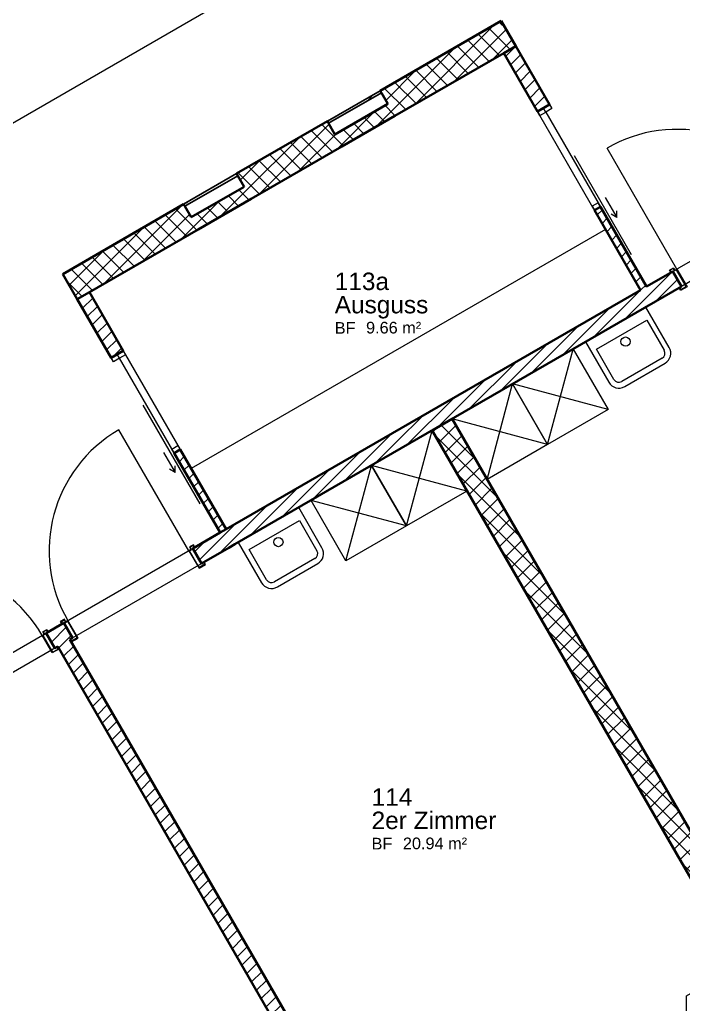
# Model space of a CAD drawing. Header units: centimetres. Extents: x -63 to 12757, y -227 to 7527.
# Drawn here: x 6901 to 7471, y 3370 to 4216 of the extents above; entities that cross this region are included whole.
import ezdxf

# ---------------------------------------------------------------- set-up
doc = ezdxf.new("R2010")
doc.units = ezdxf.units.CM
for name, color, linetype, lineweight in [('A----___H_HATCH', 252, 'Continuous', 9), ('A----___J_MARKEN', 252, 'Continuous', 15), ('A_E--___E_WAENDE', 7, 'Continuous', 35), ('A_E5-___E_FENTUER', 252, 'Continuous', 9), ('A_I4-___E_SANITAER', 253, 'Continuous', 9), ('A_M1-___E_TRENNWAENDE', 7, 'Continuous', 25), ('A_R--___E_AUSSTATTUNG', 253, 'Continuous', 9), ('A_Z20___E_RAUM', 255, 'Continuous', 9), ('A_Z21___T_RAUMTEXT', 7, 'Continuous', 15)]:
    doc.layers.add(name, color=color, linetype=linetype, lineweight=lineweight)
doc.styles.add('Arial_1', font='arial.ttf', dxfattribs={"height": 0.2})
doc.styles.add('Arial_2', font='arial.ttf', dxfattribs={"height": 10})
doc.styles.add('Arial_3', font='arial.ttf', dxfattribs={"height": 15})
pattern_1 = [(45, (0, 0), (-5.656854, 5.656854), [])]
pattern_2 = [(45, (0, 0), (-7.071068, 7.071068), []), (135, (0, 0), (-7.071068, -7.071068), [])]
pattern_3 = [(45, (0, 0), (-22.45064, 22.45064), []), (45, (22.45, 0), (-22.45064, 22.45064), [15.875, -7.937])]

# ---------------------------------------------------------------- blocks, each defined once
blk = doc.blocks.new('_Zargentür 1-flg - 120 x 210-2022588-033O')
at = {"layer": 'A_E5-___E_FENTUER'}
for p, q in [((-60, -3.28), (-60, 116.72)), ((-66, -0.78), (-62, -0.78)), ((-66, -3.28), (-66, -0.78)), ((-65.5, -3.28), (-66, -3.28)), ((-65.5, -1.28), (-65.5, -3.28)), ((-62.5, -1.28), (-65.5, -1.28)), ((-62.5, -3.78), (-62.5, -1.28)), ((-60.5, -3.78), (-62.5, -3.78)), ((-62, -0.78), (-62, -3.28)), ((-62, -3.28), (-60, -3.28)), ((-60.5, -20.28), (-60.5, -3.78)), ((-60, -3.28), (-60, -20.78)), ((60, -3.28), (62, -3.28)), ((60, -20.78), (60, -3.28)), ((60.5, -3.78), (60.5, -20.28)), ((62.5, -3.78), (60.5, -3.78)), ((62, -0.78), (66, -0.78)), ((62, -3.28), (62, -0.78)), ((62.5, -1.28), (62.5, -3.78)), ((65.5, -1.28), (62.5, -1.28)), ((65.5, -3.28), (65.5, -1.28)), ((66, -3.28), (65.5, -3.28)), ((66, -0.78), (66, -3.28)), ((-66.5, -18.28), (-66, -18.28)), ((-66.5, -20.78), (-66.5, -18.28)), ((-60, -20.78), (-66.5, -20.78)), ((-66, -18.28), (-66, -20.28)), ((-66, -20.28), (-60.5, -20.28)), ((66.5, -20.78), (60, -20.78)), ((60.5, -20.28), (66, -20.28)), ((66, -18.28), (66.5, -18.28)), ((66, -20.28), (66, -18.28)), ((66.5, -18.28), (66.5, -20.78))]:
    blk.add_line(p, q, dxfattribs=at)
blk.add_arc((-60, -3.28), 120, 360, 90, dxfattribs=at)
blk = doc.blocks.new('_Zargentür 1-flg - 120 x 210-2022589-033O')
at = {"layer": 'A_E5-___E_FENTUER'}
for p, q in [((-60, 20.78), (-66.5, 20.78)), ((-66.5, 20.78), (-66.5, 18.28)), ((-66.5, 18.28), (-66, 18.28)), ((-66, 18.28), (-66, 20.28)), ((-66, 20.28), (-60.5, 20.28)), ((-60.5, 20.28), (-60.5, 3.78)), ((-60, 3.28), (-60, 20.78)), ((60, 20.78), (60, 3.28)), ((66.5, 20.78), (60, 20.78)), ((60.5, 3.78), (60.5, 20.28)), ((60.5, 20.28), (66, 20.28)), ((66, 20.28), (66, 18.28)), ((66, 18.28), (66.5, 18.28)), ((66.5, 18.28), (66.5, 20.78)), ((-65.5, 3.28), (-66, 3.28)), ((-66, 3.28), (-66, 0.78)), ((-66, 0.78), (-62, 0.78)), ((-65.5, 1.28), (-65.5, 3.28)), ((-62.5, 1.28), (-65.5, 1.28)), ((-60.5, 3.78), (-62.5, 3.78)), ((-62.5, 3.78), (-62.5, 1.28)), ((-62, 0.78), (-62, 3.28)), ((-62, 3.28), (-60, 3.28)), ((-60, 3.28), (-60, -116.72)), ((60, 3.28), (62, 3.28)), ((62.5, 3.78), (60.5, 3.78)), ((62, 3.28), (62, 0.78)), ((62, 0.78), (66, 0.78)), ((62.5, 1.28), (62.5, 3.78)), ((65.5, 1.28), (62.5, 1.28)), ((66, 3.28), (65.5, 3.28)), ((65.5, 3.28), (65.5, 1.28)), ((66, 0.78), (66, 3.28))]:
    blk.add_line(p, q, dxfattribs=at)
blk.add_arc((-60, 3.28), 120, 270, 0, dxfattribs=at)
blk = doc.blocks.new('_Schiebetür 1-flg - 90 x 210-V21-033O')
at = {"layer": 'A_E5-___E_FENTUER'}
for p, q in [((-45, 10.63), (-49, 10.63)), ((-49, 10.63), (-49, 4.63)), ((-45, 4.63), (-45, 10.63)), ((49, 10.63), (45, 10.63)), ((45, 10.63), (45, 4.63)), ((49, 4.63), (49, 10.63)), ((-98, 2.13), (0, 2.13)), ((-64, -2.87), (-58.97, 0.04)), ((-49, 4.63), (-45, 4.63)), ((45, 4.63), (49, 4.63)), ((-64, -2.87), (-58.97, -5.77)), ((-44, -2.87), (-64, -2.87))]:
    blk.add_line(p, q, dxfattribs=at)
blk = doc.blocks.new('_Schiebetür 1-flg - 90 x 210-V22-033O')
at = {"layer": 'A_E5-___E_FENTUER'}
for p, q in [((-64, 2.87), (-58.97, 5.77)), ((-64, 2.87), (-58.97, -0.04)), ((-44, 2.87), (-64, 2.87)), ((-98, -2.13), (0, -2.13)), ((-49, -4.63), (-45, -4.63)), ((-49, -10.63), (-49, -4.63)), ((-45, -4.63), (-45, -10.63)), ((45, -4.63), (49, -4.63)), ((45, -10.63), (45, -4.63)), ((49, -4.63), (49, -10.63)), ((-45, -10.63), (-49, -10.63)), ((49, -10.63), (45, -10.63))]:
    blk.add_line(p, q, dxfattribs=at)
blk = doc.blocks.new('_Waschbecken - 600 x 500-V17-033O')
at = {"layer": 'A_I4-___E_SANITAER'}
for p, q in [((32.6, 57.5), (-7.4, 57.5)), ((-7.4, 52.5), (32.6, 52.5)), ((-7.4, 52.5), (32.6, 52.5)), ((-17.4, 47.5), (-17.4, 7.5)), ((-12.4, 17.5), (-12.4, 47.5)), ((-12.4, 17.5), (-12.4, 47.5)), ((37.6, 47.5), (37.6, 17.5)), ((37.6, 47.5), (37.6, 17.5)), ((42.6, 7.5), (42.6, 47.5)), ((37.6, 17.5), (-12.4, 17.5)), ((37.6, 17.5), (-12.4, 17.5)), ((-17.4, 7.5), (42.6, 7.5))]:
    blk.add_line(p, q, dxfattribs=at)
blk.add_circle((12.6, 24.5), 4, dxfattribs=at)
for centre, radius, start, end in [((-7.4, 47.5), 10, 90, 180), ((-7.4, 47.5), 10, 90, 180), ((-7.4, 47.5), 5, 90, 180), ((-7.4, 47.5), 5, 90, 180), ((32.6, 47.5), 10, 360, 90), ((32.6, 47.5), 10, 360, 90), ((32.6, 47.5), 5, 0, 90), ((32.6, 47.5), 5, 0, 90)]:
    blk.add_arc(centre, radius, start, end, dxfattribs=at)
blk = doc.blocks.new('_Schrank - Hochschrank 60 x 60-2063835-033O')
at = {"layer": 'A_R--___E_AUSSTATTUNG'}
for p, q in [((-25.78, -27.73), (-25.78, 32.27)), ((-25.78, 32.27), (34.22, 32.27)), ((-25.78, -27.73), (34.22, 32.27)), ((-25.78, 32.27), (34.22, -27.73)), ((34.22, 32.27), (34.22, -27.73)), ((34.22, -27.73), (-25.78, -27.73))]:
    blk.add_line(p, q, dxfattribs=at)
blk = doc.blocks.new('_Beschriftung Räume - Nummer_ Name_ Fläche-157530-033O')
at = {"layer": 'A_Z21___T_RAUMTEXT', "insert": (-0.364, -0.522), "char_height": 0.2, "width": 0.44093, "attachment_point": 1, "style": 'Arial_1'}
blk.add_mtext('BF', dxfattribs=at)

msp = doc.modelspace()

# ---------------------------------------------------------------- hatches: boundary and pattern name
at = {"layer": 'A----___H_HATCH'}
h = msp.add_hatch(dxfattribs=at)
h.set_pattern_fill('FP_18', color=256, style=0, pattern_type=2)
h.set_pattern_definition(pattern_1)
h.paths.add_polyline_path([(7228.27, 3847.3), (7469.03, 3986.3), (7461.53, 3999.29), (7220.77, 3860.29)], flags=0)
h.paths.add_polyline_path([(7579.88, 4050.31), (7595.47, 4059.3), (7587.97, 4072.3), (7572.38, 4063.3)], flags=0)
h.paths.add_polyline_path([(7706.32, 4123.31), (7908.53, 4240.06), (7901.03, 4253.05), (7698.82, 4136.3)], flags=0)
h = msp.add_hatch(dxfattribs=at)
h.set_pattern_fill('FP_2', color=256, style=0, pattern_type=2)
h.set_pattern_definition(pattern_2)
h.paths.add_polyline_path([(7222.75, 4132.84), (7326.68, 4192.85), (7314.18, 4214.5), (7210.25, 4154.49), (7216.75, 4143.24)], flags=0)
h = msp.add_hatch(dxfattribs=at)
h.set_pattern_fill('FP_18', color=256, style=0, pattern_type=2)
h.set_pattern_definition(pattern_1)
h.paths.add_polyline_path([(7345.29, 4136.62), (7355.68, 4142.61), (7326.68, 4192.85), (7316.29, 4186.85), (7324.62, 4172.41)], flags=0)
h = msp.add_hatch(dxfattribs=at)
h.set_pattern_fill('FP_15', color=256, style=0, pattern_type=2)
h.set_pattern_definition(pattern_3)
h.paths.add_polyline_path([(7165.79, 4126.51), (7211.25, 4152.76), (7210.25, 4154.49), (7164.79, 4128.24)], flags=0)
h = msp.add_hatch(dxfattribs=at)
h.set_pattern_fill('FP_2', color=256, style=0, pattern_type=2)
h.set_pattern_definition(pattern_2)
h.paths.add_polyline_path([(7177.29, 4106.6), (7222.75, 4132.85), (7216.75, 4143.24), (7171.29, 4116.99)], flags=0)
h = msp.add_hatch(dxfattribs=at)
h.set_pattern_fill('FP_2', color=256, style=0, pattern_type=2)
h.set_pattern_definition(pattern_2)
h.paths.add_polyline_path([(7099.35, 4061.59), (7177.29, 4106.59), (7164.79, 4128.24), (7086.85, 4083.24), (7093.35, 4071.99)], flags=0)
h = msp.add_hatch(dxfattribs=at)
h.set_pattern_fill('FP_15', color=256, style=0, pattern_type=2)
h.set_pattern_definition(pattern_3)
h.paths.add_polyline_path([(7042.38, 4055.26), (7087.85, 4081.51), (7086.85, 4083.24), (7041.38, 4056.99)], flags=0)
h = msp.add_hatch(dxfattribs=at)
h.set_pattern_fill('FP_2', color=256, style=0, pattern_type=2)
h.set_pattern_definition(pattern_2)
h.paths.add_polyline_path([(7053.88, 4035.34), (7099.35, 4061.6), (7093.35, 4071.99), (7047.88, 4045.74)], flags=0)
h = msp.add_hatch(dxfattribs=at)
h.set_pattern_fill('FP_2', color=256, style=0, pattern_type=2)
h.set_pattern_definition(pattern_2)
h.paths.add_polyline_path([(6949.99, 3975.36), (7053.88, 4035.34), (7041.38, 4056.99), (6937.49, 3997.01)], flags=0)
h = msp.add_hatch(dxfattribs=at)
h.set_pattern_fill('FP_18', color=256, style=0, pattern_type=2)
h.set_pattern_definition(pattern_1)
h.paths.add_polyline_path([(7433.8, 3983.28), (7438.99, 3986.28), (7399.48, 4054.74), (7394.28, 4051.74), (7401.81, 4038.7)], flags=0)
h = msp.add_hatch(dxfattribs=at)
h.set_pattern_fill('FP_18', color=256, style=0, pattern_type=2)
h.set_pattern_definition(pattern_1)
h.paths.add_polyline_path([(6978.99, 3925.1), (6989.38, 3931.1), (6960.38, 3981.36), (6949.99, 3975.36)], flags=0)
h = msp.add_hatch(dxfattribs=at)
h.set_pattern_fill('FP_2', color=256, style=0, pattern_type=2)
h.set_pattern_definition(pattern_2)
h.paths.add_polyline_path([(7519.67, 3403.6), (7536.99, 3413.6), (7272, 3872.57), (7254.68, 3862.57), (7462.93, 3501.88)], flags=0)
h = msp.add_hatch(dxfattribs=at)
h.set_pattern_fill('FP_18', color=256, style=0, pattern_type=2)
h.set_pattern_definition(pattern_1)
h.paths.add_polyline_path([(7085.35, 3764.81), (7228.27, 3847.31), (7220.77, 3860.3), (7077.85, 3777.8), (7085.34, 3764.83)], flags=0)
h = msp.add_hatch(dxfattribs=at)
h.set_pattern_fill('FP_18', color=256, style=0, pattern_type=2)
h.set_pattern_definition(pattern_1)
h.paths.add_polyline_path([(7072.64, 3774.82), (7077.84, 3777.82), (7038.36, 3846.22), (7033.16, 3843.22)], flags=0)
h = msp.add_hatch(dxfattribs=at)
h.set_pattern_fill('FP_18', color=256, style=0, pattern_type=2)
h.set_pattern_definition(pattern_1)
h.paths.add_polyline_path([(6434.09, 3388.85), (6819.91, 3611.59), (6812.41, 3624.58), (6426.59, 3401.84)], flags=0)
h.paths.add_polyline_path([(6930.77, 3675.59), (6945.92, 3684.34), (6938.42, 3697.33), (6923.27, 3688.58)], flags=0)
h.paths.add_polyline_path([(7056.77, 3748.34), (7085.34, 3764.83), (7077.84, 3777.82), (7049.27, 3761.33)], flags=0)
h = msp.add_hatch(dxfattribs=at)
h.set_pattern_fill('FP_18', color=256, style=0, pattern_type=2)
h.set_pattern_definition(pattern_1)
h.paths.add_polyline_path([(7206.79, 3227.47), (6943.74, 3683.08), (6933.34, 3677.08), (7192.93, 3227.47)], flags=0)

# ---------------------------------------------------------------- linework, layer by layer
at = {"layer": 'A----___J_MARKEN'}
msp.add_line((246.8, 273.69), (11178.37, 6609.72), dxfattribs=at)
at = {"layer": 'A_E--___E_WAENDE'}
for p, q in [((7314.18, 4214.5), (7210.25, 4154.49)), ((7326.68, 4192.85), (7314.18, 4214.5)), ((7326.68, 4192.85), (7316.29, 4186.85)), ((7355.68, 4142.61), (7326.68, 4192.85)), ((7222.75, 4132.84), (7316.29, 4186.85)), ((7316.29, 4186.85), (7345.29, 4136.62)), ((7210.25, 4154.49), (7211.25, 4152.76)), ((7211.25, 4152.76), (7210.25, 4154.49)), ((7211.25, 4152.76), (7216.75, 4143.24)), ((7216.75, 4143.24), (7171.29, 4116.99)), ((7345.29, 4136.62), (7355.68, 4142.61)), ((7164.79, 4128.24), (7086.85, 4083.24)), ((7165.79, 4126.51), (7164.79, 4128.24)), ((7164.79, 4128.24), (7165.79, 4126.51)), ((7177.29, 4106.6), (7222.75, 4132.85)), ((7171.29, 4116.99), (7165.79, 4126.51)), ((7099.35, 4061.59), (7177.29, 4106.59)), ((7086.85, 4083.24), (7087.85, 4081.51)), ((7087.85, 4081.51), (7086.85, 4083.24)), ((7087.85, 4081.51), (7093.35, 4071.99)), ((7093.35, 4071.99), (7047.88, 4045.74)), ((7053.88, 4035.34), (7099.35, 4061.6)), ((7041.38, 4056.99), (6937.49, 3997.01)), ((7042.38, 4055.26), (7041.38, 4056.99)), ((7041.38, 4056.99), (7042.38, 4055.26)), ((7047.88, 4045.74), (7042.38, 4055.26)), ((7399.48, 4054.74), (7394.28, 4051.74)), ((7438.99, 3986.28), (7399.48, 4054.74)), ((7394.28, 4051.74), (7433.8, 3983.28)), ((6960.38, 3981.36), (7053.88, 4035.34)), ((6937.49, 3997.01), (6949.99, 3975.36)), ((7461.53, 3999.29), (7438.99, 3986.28)), ((7469.03, 3986.3), (7461.53, 3999.29)), ((7228.27, 3847.3), (7469.03, 3986.3)), ((6960.38, 3981.36), (6949.99, 3975.36)), ((6989.38, 3931.1), (6960.38, 3981.36)), ((7433.8, 3983.28), (7220.77, 3860.29)), ((6949.99, 3975.36), (6978.99, 3925.1)), ((6978.99, 3925.1), (6989.38, 3931.1)), ((7272, 3872.57), (7254.68, 3862.57)), ((7536.99, 3413.6), (7272, 3872.57)), ((7220.77, 3860.3), (7077.85, 3777.8)), ((7254.68, 3862.57), (7519.67, 3403.6)), ((7038.36, 3846.22), (7033.16, 3843.22)), ((7033.16, 3843.22), (7072.64, 3774.82)), ((7077.84, 3777.82), (7038.36, 3846.22)), ((7085.35, 3764.81), (7228.27, 3847.31)), ((7072.64, 3774.82), (7049.27, 3761.33)), ((7072.64, 3774.82), (7077.84, 3777.82)), ((7077.85, 3777.8), (7077.84, 3777.82)), ((7080.15, 3761.81), (7085.35, 3764.81)), ((7049.27, 3761.33), (7056.77, 3748.34)), ((7056.77, 3748.34), (7080.14, 3761.83)), ((7080.14, 3761.83), (7080.15, 3761.81)), ((6938.42, 3697.33), (6923.27, 3688.58)), ((6945.92, 3684.34), (6938.42, 3697.33)), ((6923.27, 3688.58), (6930.77, 3675.59)), ((6943.74, 3683.08), (6945.92, 3684.34)), ((7206.79, 3227.47), (6943.74, 3683.08)), ((6930.77, 3675.59), (6933.34, 3677.08)), ((6933.34, 3677.08), (7182.62, 3245.33))]:
    msp.add_line(p, q, dxfattribs=at)
at = {"layer": 'A_M1-___E_TRENNWAENDE'}
for p, q in [((7210.25, 4154.49), (7164.79, 4128.24)), ((7165.79, 4126.51), (7211.25, 4152.76)), ((7086.85, 4083.24), (7041.38, 4056.99)), ((7042.38, 4055.26), (7087.85, 4081.51))]:
    msp.add_line(p, q, dxfattribs=at)
at = {"layer": 'A_R--___E_AUSSTATTUNG'}
msp.add_line((7403.79, 4035.29), (7047.85, 3829.79), dxfattribs=at)
at = {"layer": 'A_Z20___E_RAUM', "flags": 128}
for points in [[(6794.65, 3614.33), (6925.71, 3689.99), (6936.37, 3696.15), (7072.64, 3774.82), (6986.17, 3924.63), (6980.99, 3921.64), (6937.49, 3997.01), (7041.38, 4056.99), (7041.38, 4056.99), (7086.85, 4083.24), (7086.85, 4083.24), (7164.79, 4128.24), (7164.79, 4128.24), (7210.25, 4154.49), (7210.25, 4154.49), (7314.18, 4214.5), (7357.68, 4139.15), (7352.48, 4136.15), (7438.99, 3986.28), (7580.58, 4068.03)], [(7053.88, 4035.34), (6960.38, 3981.36), (6991.38, 3927.64), (6991.37, 3927.63), (7077.85, 3777.8), (7220.77, 3860.3), (7220.77, 3860.29), (7247.05, 3875.46), (7264.64, 3885.62), (7433.8, 3983.28), (7347.29, 4133.15), (7347.29, 4133.15), (7316.29, 4186.85), (7222.75, 4132.84), (7222.75, 4132.85), (7177.29, 4106.6), (7177.29, 4106.59), (7099.35, 4061.59), (7099.35, 4061.6), (7053.88, 4035.34)]]:
    msp.add_lwpolyline(points, dxfattribs=at)
for points in [[(7536.99, 3413.6), (7573.47, 3434.66), (7832.14, 3434.66), (7832.14, 3572.48), (7832.14, 3620.35), (7582.89, 4052.04), (7443.89, 3971.79), (7272.01, 3872.55)], [(7206.79, 3227.47), (7473.28, 3227.47), (7473.28, 3376.82), (7519.67, 3403.6), (7254.77, 3862.41), (7254.69, 3862.55), (7228.27, 3847.3), (7228.27, 3847.31), (7082.75, 3763.31), (7082.74, 3763.33), (6943.74, 3683.08), (7187.81, 3260.35)], [(6887.47, 3038.6), (6923.95, 3059.66), (7182.62, 3059.66), (7182.62, 3197.48), (7182.62, 3245.35), (6933.42, 3676.94), (6933.34, 3677.08), (6797.82, 3598.84), (6624.61, 3498.84), (6622.46, 3497.6)]]:
    msp.add_lwpolyline(points, close=True, dxfattribs=at)

# ---------------------------------------------------------------- block references
at = {"layer": 'A_E5-___E_FENTUER'}
for name, p, rotation in [('_Zargentür 1-flg - 120 x 210-2022588-033O', (7515.31, 4034.14), 30.000371801414), ('_Schiebetür 1-flg - 90 x 210-V21-033O', (7378.99, 4099.49), 119.9954860660198), ('_Schiebetür 1-flg - 90 x 210-V22-033O', (7004.66, 3883.34), 119.9961828649352), ('_Zargentür 1-flg - 120 x 210-2022589-033O', (6992.21, 3732.17), 209.9991624027142), ('_Zargentür 1-flg - 120 x 210-2022588-033O', (6866.2, 3659.42), 29.99916240271422)]:
    msp.add_blockref(name, p, dxfattribs=dict(at, rotation=rotation))
at = {"layer": 'A_I4-___E_SANITAER'}
for p, rotation in [((7419.64, 3966.45), 210.000371801414), ((7121.37, 3794.27), 209.9961828649341)]:
    msp.add_blockref('_Waschbecken - 600 x 500-V17-033O', p, dxfattribs=dict(at, rotation=rotation))
at = {"layer": 'A_R--___E_AUSSTATTUNG', "rotation": 120.0000534884419}
for p in [(7369.01, 3889.07), (7317.05, 3859.07), (7247.78, 3819.05), (7195.82, 3789.05)]:
    msp.add_blockref('_Schrank - Hochschrank 60 x 60-2063835-033O', p, dxfattribs=at)
at = {"layer": 'A_Z21___T_RAUMTEXT', "xscale": 49.99999999999998, "yscale": 49.99999999999998, "zscale": 49.99999999999998}
for p in [(7189.35, 3981.81), (7221, 3538.74)]:
    msp.add_blockref('_Beschriftung Räume - Nummer_ Name_ Fläche-157530-033O', p, dxfattribs=at)

# ---------------------------------------------------------------- texts
at = {"layer": 'A_Z21___T_RAUMTEXT', "attachment_point": 1}
for s, insert, char_height, width, style in [('113a', (7171.15, 3998.23), 15, 57.7215, 'Arial_3'), ('Ausguss', (7171.15, 3978.23), 15, 99.0084, 'Arial_3'), ('9.66 m²', (7198.03, 3955.93), 10, 58.5232, 'Arial_2'), ('114', (7202.8, 3555.17), 15, 43.2911, 'Arial_3'), ('2er Zimmer', (7202.8, 3535.16), 15, 132.6793, 'Arial_3'), ('20.94 m²', (7229.68, 3512.86), 10, 68.1434, 'Arial_2')]:
    msp.add_mtext(s, dxfattribs=dict(at, insert=insert, char_height=char_height, width=width, style=style))

doc.saveas('drawing.dxf')
